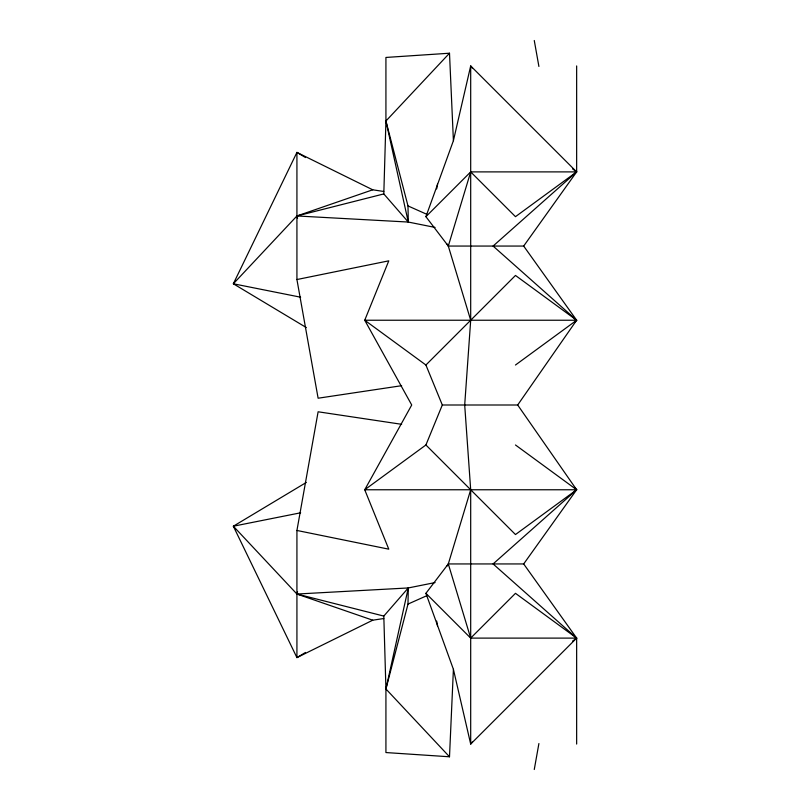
<?xml version="1.0" encoding="UTF-8"?>
<svg xmlns="http://www.w3.org/2000/svg" width="810" height="810" viewBox="0 0 810 810"><rect width="100%" height="100%" fill="white"/><g stroke="black" fill="none" stroke-linecap="round" stroke-linejoin="round"><path stroke-width="1.21" d="M472.19 67.969L470.691 65.934L453.408 140.677L425.908 216.675L448.305 246.058L523.675 246.058L576.649 171.892L470.691 65.934L470.691 320.233L464.697 405L470.691 489.767L448.305 563.942L425.908 593.325L453.408 669.323L449.499 756.783L385.925 752.551L385.925 688.976L407.997 604.078L408.281 587.949L435.071 582.572M435.071 227.428L408.281 222.051L383.808 193.924L385.925 121.024L385.925 57.449L449.499 53.217L453.408 140.677M436.671 188.922L437.522 184.113M383.768 618.526L372.732 620.197L296.926 657.609L296.926 530.459L318.117 411.784L401.638 424.308M534.266 769.5L538.903 743.539M449.499 756.783L385.925 688.976L408.281 587.949L296.926 594.034L233.351 526.216L306.312 482.436M372.732 620.197L296.926 594.034L297.553 591.604M470.691 320.233L448.305 246.058L470.691 171.892L576.649 171.892L576.649 65.934M296.926 530.459L388.78 549.17L364.733 489.767L425.908 444.984L442.311 405L425.908 365.016L364.733 320.233L388.78 260.83L296.926 279.541L318.117 398.216L401.638 385.692M447.029 566.079L448.305 563.942L523.675 563.942L576.649 638.108L576.649 744.066M442.311 405L517.681 405L576.649 320.233L523.675 246.058M523.675 563.942L576.649 489.767L517.681 405M472.19 742.031L470.691 744.066L453.408 669.323M385.925 688.976L383.808 616.076L408.281 587.949M383.768 191.474L372.732 189.803L296.926 215.966L233.351 283.783L306.312 327.564M297.553 218.396L296.926 215.966L408.281 222.051L385.925 121.024L449.499 53.217M425.908 216.675L470.691 171.892L515.474 216.675L576.649 171.892L572.579 168.905M425.908 365.016L515.474 275.451L576.649 320.233L574.827 321.965M574.827 488.035L576.649 489.767L493.087 563.942L576.649 638.108L470.691 744.066L470.691 489.767M576.649 171.892L493.087 246.058L576.649 320.233L515.474 365.016M515.474 444.984L576.649 489.767L515.474 534.549L425.908 444.984M572.579 641.095L576.649 638.108L515.474 593.325L470.691 638.108L425.908 593.325M305.502 652.455L296.926 657.609L233.351 526.216L300.642 512.791M407.997 604.078L427.295 595.482M296.926 215.966L383.808 193.924M576.649 320.233L364.733 320.233L411.723 405L364.733 489.767L576.649 489.767M576.649 638.108L470.691 638.108L448.305 563.942M300.642 297.209L233.351 283.783L296.926 152.391L372.732 189.803M296.926 594.034L383.808 616.076M385.925 121.024L407.997 205.922L427.295 214.518M305.502 157.545L296.926 152.391L296.926 279.541M447.029 243.921L448.305 246.058M534.266 40.5L538.903 66.46M436.671 621.078L437.522 625.887M407.997 205.922L408.281 222.051"/></g></svg>
